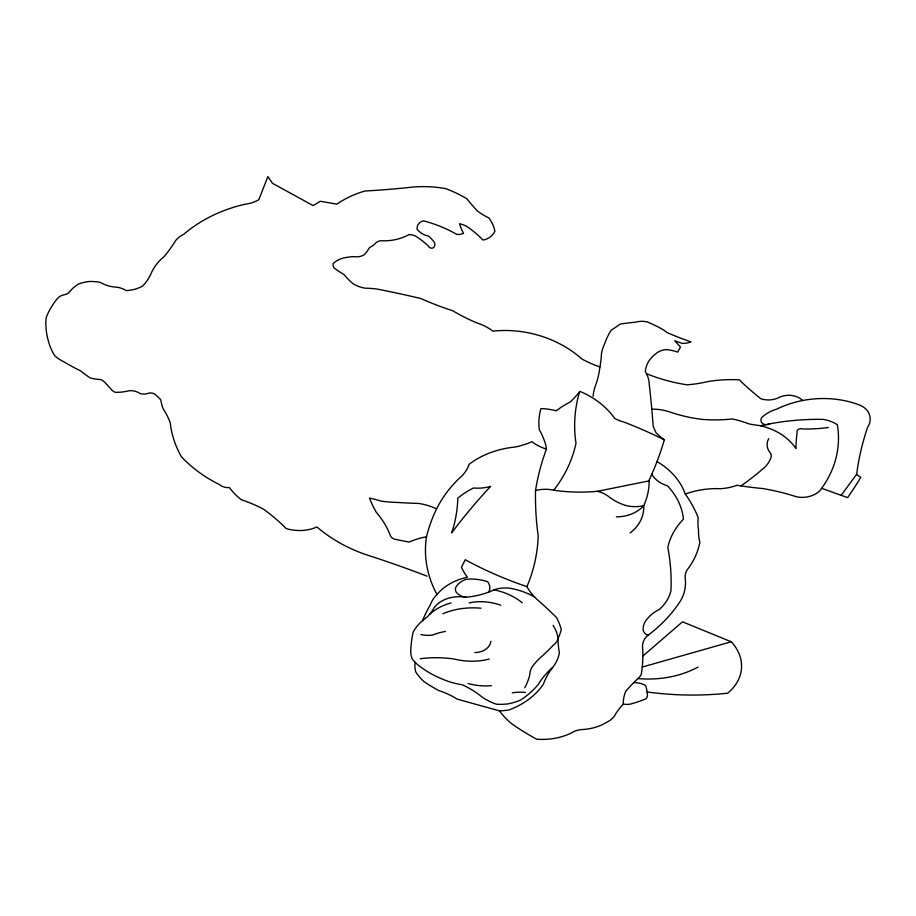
<?xml version="1.0" encoding="UTF-8"?>
<svg xmlns="http://www.w3.org/2000/svg" width="916" height="916" viewBox="0 0 916 916"><rect width="100%" height="100%" fill="white"/><g stroke="black" fill="none" stroke-linecap="round" stroke-linejoin="round"><path stroke-width="1.37" d="M841.197 495.327L856.666 474.213M642.837 656.074L682.489 621.827L731.254 641.761A56.013 41.563 3.5 0 1 727.602 693.217A271.25 219.393 1 0 1 647.074 691.958M642.253 667.054L731.254 641.761M649.158 480.866L597.392 491.32A161.388 139.564 6.1 0 1 553.699 490.22A30.732 24.686 8.4 0 0 535.505 490.632A507.315 382.968 -11.3 0 0 538.207 536.055A227.328 178.311 19.5 0 1 526.918 586.629A57.983 45.296 7 0 0 539.936 601.904A415.074 281.143 17.7 0 1 556.516 617.544A78.73 59.368 11.1 0 1 561.279 629.544A91.153 69.616 11.7 0 1 557.97 638.841A18.251 13.809 8.9 0 1 553.241 645.242A310.009 245.499 20.6 0 1 542.398 655.867A96.226 70.177 6.3 0 0 532.024 666.962A29.862 22.099 8.2 0 0 529.769 674.989A95.665 71.208 12.8 0 1 524.742 687.779M553.081 625.376A41.941 31.648 9.8 0 1 557.97 638.841A169.059 126.454 1.8 0 0 559.367 652.799A53.861 40.499 10.2 0 1 553.424 666.436A106.634 77.494 5.3 0 0 543.36 684.229A91.978 68.849 11.9 0 1 509.078 709.934A54.044 40.052 10.7 0 1 499.449 710.85L457.084 699.114A58.052 41.46 12.9 0 0 438.753 690.561A136.392 104.481 10.2 0 1 423.822 681.47A57.021 42.491 11.7 0 1 415.772 671.966A40.224 29.747 12.1 0 1 415.143 662.302M821.812 488.331L847.598 497.64A363.709 316.386 9.4 0 0 860.777 477.282A39.125 30.995 -8.5 0 1 856.632 474.477A393.674 280.72 -15.9 0 1 867.589 427.348A20.518 16.58 -8.3 0 0 858.658 404.677A87.043 69.467 -5.5 0 0 776.699 409.143A33.228 27.068 -5.1 0 0 762.055 417.295A5.691 4.683 -4.6 0 0 762.387 423.318A5.691 4.683 -4.6 0 0 769.658 423.879M427.074 576.187A672.195 401.666 16.5 0 0 367.556 555.153A127.576 103.977 16.5 0 1 316.913 526.952A41.174 32.346 20.6 0 1 286.25 528.624A154.174 112.771 22.5 0 0 263.842 509.388A108.214 80.516 21.5 0 0 241.297 499.724A57.788 45.8 22 0 1 229.378 487.541A10.992 8.565 23.6 0 1 219.29 484.472A111.145 89.997 24.5 0 1 181.483 456.866A104.825 84.295 23.3 0 1 170.261 422.871A70.418 53.975 28.8 0 0 163.037 408.536A56.277 45.067 26.4 0 1 160.758 399.8A45.25 35.06 28.5 0 0 154.163 393.697A9.194 7.225 28.5 0 0 148.3 393.227A11.908 9.378 29.4 0 1 140.056 393.479A13.912 10.866 29 0 0 128.583 390.857A55.132 43.441 31.9 0 1 115.542 392.323A6.733 5.244 30 0 1 111.832 390.079A113.95 84.936 30.5 0 0 103.645 381.262A5.862 4.557 30.6 0 0 99.237 379.43A29.552 23.129 31.8 0 1 89.894 377.747A86.104 68.906 32.3 0 1 80.78 370.969A193.597 159.556 36.6 0 1 63.204 361.454A25.591 19.934 32.9 0 1 54.594 355.534A55.979 44.083 32.3 0 1 47.861 338.977A65.826 52.04 32.2 0 1 45.995 326.302A38.701 30.377 33.1 0 1 46.579 316.478A109.256 86.734 30.1 0 1 56.952 299.131A17.255 13.568 34.2 0 1 63.845 294.792A11.977 9.446 35.5 0 0 69.089 292.353A58.67 46.67 32.4 0 1 78.238 284.12A51.41 40.739 32.7 0 1 90.112 281.43A80.219 63.09 31.7 0 1 96.466 281.784A10.557 8.427 34.4 0 1 102.248 283.41A24.079 19.454 35.3 0 0 110.847 286.445A61.006 49.659 36.9 0 0 117.981 287.326A23.61 18.893 33.2 0 1 126.305 290.612A46.659 37.9 36 0 0 142.61 286.078A61.452 49.624 36.6 0 0 151.312 272.922A65.608 54.307 30.6 0 1 164.239 256.503A252.095 198.726 45 0 0 175.769 240.427A32.587 27.24 33 0 1 183.75 234.278A167.651 140.354 24.5 0 1 245.396 204.165A41.563 36.01 37.8 0 0 258.816 199.745L267.85 176.582L272.487 183.315L313.112 205.585L320.325 201.268L336.836 204.142A107.47 94.474 21 0 1 364.946 191.009A2169.592 1361.623 88.3 0 0 412.303 187.116A114.305 100.737 18.6 0 1 445.691 188.616A112.634 99.18 20.5 0 1 467.034 198.886A166.586 159.441 -6.1 0 0 477.316 210.875A53.964 50.449 14 0 0 488.789 217.871A34.819 31.533 18 0 1 494.892 231.153A16.992 15.503 16.4 0 1 482.972 240.049A91.531 80.425 19.7 0 0 467.515 226.916A24.137 21.755 18.2 0 0 459.58 223.699A48.365 44.437 13.4 0 0 463.53 233.305A11.255 10.236 18.8 0 1 456.775 234.347A119.481 103.29 19.8 0 0 423.341 220.79A9.492 8.565 21.7 0 0 417.032 229.183A17.381 15.755 21.8 0 0 428.425 236.053A36.228 32.163 22 0 1 434.264 242.167A5.965 5.347 20.7 0 1 433.715 247.538A3.309 2.966 20.4 0 1 428.459 246.152A68.54 59.918 22.6 0 0 418.463 238.011A13.637 12.183 22.3 0 0 409.04 234.576A54.353 49.132 28.4 0 1 380.655 240.725A12 10.637 24.1 0 0 375.961 242.763A19.007 16.866 27 0 1 369.675 247.389A50.208 44.231 29.8 0 1 363.938 254.992A17.61 15.549 26.8 0 1 357.251 256.858A28.865 25.121 24.4 0 0 348.206 257.19A28.327 24.629 24.6 0 0 333.206 263.407A6.549 5.702 26.4 0 0 334.134 267.976A83.574 75.101 26.7 0 0 343.992 274.525A66.937 59.712 23.8 0 0 353.095 283.777A28.957 25.453 24.7 0 0 365.152 288.174A95.985 80.906 20 0 1 377.575 289.135A767.139 501.006 15.3 0 1 420.73 298.513A346.614 345.252 -60 0 0 452.63 310.719A192.704 181.15 7.1 0 0 477.35 323.108A46.166 39.651 14.3 0 1 492.911 331.111A101.229 85.051 10.6 0 1 582.049 359.106A117.053 104.447 -1.5 0 0 599.9 366.973A110.939 95.837 12.6 0 1 596.43 383.002A60.101 50.689 1.2 0 0 593.099 396.307M599.9 366.973A118.977 103.084 13.2 0 0 601.457 353.771A53.071 45.548 0.3 0 1 604.755 343.42A80.161 68.494 -1.5 0 1 611.144 330.252A201.417 187.368 16.6 0 0 620.132 324.127A157.506 129.66 2.3 0 1 635.303 322.249A20.083 17.427 0.6 0 1 647.188 321.94A118.324 99.615 4.9 0 1 659.28 327.562A42.022 36.159 1.3 0 1 667.066 332.554A345.618 309.814 -30.9 0 0 690.927 341.84A18.011 15.618 -2.8 0 1 682.099 343.363L674.737 340.752L680.462 347.061L677.68 352.076A43.831 37.167 0.4 0 0 666.127 349.569A16.625 14.232 -0.6 0 0 655.295 354.171A29.976 25.522 -0.9 0 0 645.311 371.747A31.167 26.564 3.2 0 1 649.215 384.147A1498.439 914.912 40.8 0 1 653.177 426.032A81.135 67.566 -3.2 0 0 656.154 432.902A82.703 69.536 -3.1 0 0 664.306 439.817A378.858 317.978 24.9 0 1 649.146 480.053A87.283 71.356 7.5 0 1 643.742 505.655A45.617 36.777 5.7 0 1 630.162 532.94M436.589 508.849A52.338 41.048 14.6 0 0 418.784 503.445A1200.315 998.2 87 0 1 396.113 502.392A109.725 91.188 18.2 0 1 381.308 501.155A103.142 78.959 16.6 0 0 369.48 498.064A118.233 96.386 12 0 0 376.499 512.582A84.913 65.46 18.9 0 1 390.388 535.654A5.714 4.488 15.6 0 0 394.991 539.238A278.029 243.015 17.4 0 0 409.246 542.043A74.059 56.907 12.7 0 1 426.49 536.787A222.21 172.334 4.4 0 1 436.589 508.849A156.361 122.664 6.9 0 1 458.836 478.725A45.331 37.235 15.3 0 0 469.221 464.206A87.936 70.475 9.2 0 1 515.101 447.042A87.054 74.471 12.3 0 0 531.933 441.718A41.701 35.094 7.5 0 0 546.44 449.103A334.477 258.701 -5.4 0 0 535.505 490.632M422.482 620.67A216.13 159.476 5.8 0 1 430.371 604.743A44.735 34.029 11.6 0 1 436.955 594.541A139.392 109.519 7.7 0 1 426.49 536.787M646.936 373.877A173.742 154.804 -9.9 0 0 686.943 384.8A111.752 98.493 -4 0 0 707.461 381.651A119.492 96.478 -1.3 0 1 739.246 379.808A414.982 339.928 -27.2 0 0 760.83 398.735A20.621 17.209 -6 0 0 780.031 396.994A19.144 15.744 -5.9 0 1 802.702 400.498M664.306 439.817A373.98 274.685 11.1 0 0 623.624 421.933A31.373 26.564 2.5 0 1 614.705 418.383A78.203 64.784 8.2 0 0 579.954 391.395A131.515 114.969 14.5 0 1 570.141 402.067A78.295 64.521 4.6 0 0 556.321 410.826A56.002 46.269 8.6 0 0 540.944 408.582A70.543 59.048 4.3 0 0 539.398 429.982A75.868 62.483 12.6 0 1 544.07 439.852A45.663 37.762 11 0 1 546.44 449.103M616.342 516.842A34.808 28.282 4.7 0 0 643.742 505.655A31.362 25.545 3.6 0 1 626.75 505.724A46.842 38.335 3.1 0 1 609.69 497.388A25.213 20.289 6.1 0 0 597.392 491.32M651.791 409.2A42.64 35.266 2 0 1 669.321 411.834A151.587 132.213 -7.3 0 0 701.77 419.368A143.663 125.263 -6.4 0 0 732.457 418.944A102.523 82.257 0.4 0 1 748.887 423.856A85.543 72.146 -7.2 0 0 759.078 425.482A59.048 47.701 -2.1 0 1 795.935 448.542A209.214 161.548 -12.5 0 1 797.126 432.432A3.63 2.954 -5.8 0 1 798.397 429.386A3.63 2.954 -5.8 0 1 802.29 428.928A135.683 114.924 -11 0 0 828.385 427.509M760.738 425.711A202.848 154.564 -2.4 0 1 823.14 419.379A33.228 26.793 -6 0 1 837.35 424.761A118.049 97.016 -1.7 0 1 819.545 491.102A22.545 17.976 -4.5 0 1 796.531 496.793A186.727 140.526 1.7 0 0 762.513 488.503A297.425 258.518 -14.7 0 1 737.071 485.251A48.949 40.109 -1.3 0 1 720.445 488.709A74.425 58.315 0.7 0 0 685.283 494.033A72.089 58.006 4.9 0 0 657.035 461.55M685.283 494.033A141.969 112.221 7.7 0 1 698.187 517.689A80.081 62.952 -2.4 0 0 698.542 530.387A59.746 46.899 -1.4 0 0 699.893 542.135A96.191 76.715 5.6 0 1 686.794 570.347A24.469 18.915 1.5 0 0 685.134 577.778A57.605 44.724 5 0 1 680.439 600.976A177.395 141.19 9.7 0 1 649.891 633.872A22.625 16.969 4.1 0 0 642.54 647.085A199.413 149.445 12.6 0 1 641.246 674.485A22.133 16.454 5.9 0 1 637.983 678.573A197.112 137.4 1.4 0 0 625.708 691.34A58.109 42.251 4.1 0 0 623.281 704.038A104.985 74.494 3.6 0 0 615.735 713.77A24.16 17.599 7.1 0 1 606.632 722.289A46.453 34.064 7.7 0 1 580.824 729.617A35.861 25.476 7.4 0 0 574.607 731.151A57.158 41.85 9.1 0 1 536.719 739.235A263.785 203.947 2.7 0 1 512.697 724.499A77.001 56.689 8 0 1 499.449 710.85M740.952 485.881A259.4 228.45 5.6 0 0 765.513 466.519A32.69 26.678 -2.4 0 0 771.146 457.004A9.08 7.374 -3.4 0 0 770.402 452.973A17.816 14.461 -4.7 0 1 768.696 438.65M436.955 594.541A61.967 47.048 10.9 0 1 467.355 577.206A79.509 62.769 9 0 1 461.424 567.313L465.236 559.722A369.904 325.088 -1.3 0 0 526.918 586.629M553.699 490.22A162.51 135.808 16.5 0 0 576.004 443.298A171.796 141.522 -3.3 0 1 579.553 391.888M651.837 474.167A26.255 21.457 1.2 0 0 667.466 485.789A76.039 60.822 5.4 0 1 683.439 519.177A82.406 63.994 -0.5 0 0 667.833 547.333A293.315 226.893 15.9 0 1 670.947 590.877A54.284 42.17 5.4 0 1 659.325 609.483A38.14 28.762 3.4 0 0 648.333 617.693A25.133 19.007 3.8 0 0 643.147 628.376A8.462 6.412 4.4 0 0 647.99 635.28M534.612 597.06A58.51 44.254 10.4 0 0 514.242 589.125A28.075 21.492 10.2 0 0 494.01 589.824A78.65 62.208 13.1 0 1 466.187 597.209A33.32 25.27 12 0 0 433.829 608.144A46.063 35.209 15.1 0 1 425.093 618.586A61.99 46.258 11.6 0 0 413.139 632.109A191.455 142.278 6.7 0 0 410.78 650.245A35.048 26.095 12.5 0 0 412.085 658.718A39.159 29.278 12.6 0 0 422.94 668.577A77.665 58.773 11.6 0 0 441.409 678.699A61.693 46.395 11.8 0 0 462.214 684.756A73.933 52.819 12.7 0 1 478.976 694.591A45.067 33.377 10 0 0 496.392 704.198A45.514 33.743 10.6 0 0 509.044 703.717A62.826 46.842 11 0 0 520.654 700.03A106.851 80.333 12.6 0 0 538.264 684.424A106.05 76.669 5.8 0 1 552.577 667.535M466.187 597.209A11.45 8.839 12 0 1 456.168 592.08A8.542 6.584 12.1 0 1 456.374 586.32A25.19 19.373 11.5 0 1 466.049 579.278A41.529 31.694 11.5 0 1 487.667 581.694A14.633 11.313 11.6 0 1 488.835 592.034M494.01 589.824A52.979 40.098 11 0 1 522.257 602.785M429.936 613.995A59.093 44.312 11.4 0 1 451.004 602.946M442.875 613.754A67.578 50.334 11.2 0 1 480.957 608.201M469.198 602.911A44.93 33.881 11 0 1 500.823 605.236M420.868 634.57A28.602 21.709 13.6 0 0 432.421 635.132A56.254 41.552 11.8 0 1 445.531 631.433M420.181 658.753A95.012 68.07 12.1 0 1 454.313 659.028A56.46 42.915 11.9 0 0 489.247 659.016M490.896 641.257A18.755 14.118 11.5 0 1 474.866 652.558M491.423 685.637A48.995 36.697 11.2 0 1 468.087 683.519M512.273 692.885A32.873 23.816 9.6 0 1 525.337 692.473M623.281 704.038A13.282 9.744 5.9 0 0 632.544 703.477A102.913 78.02 6.8 0 0 646.123 698.702A10.545 7.729 5.5 0 0 647.177 693.172A44.22 32.472 6.7 0 0 645.482 685.386A18.835 13.797 5.6 0 0 633.815 682.569M698.003 667.088A89.482 68.391 4.6 0 1 637.983 678.573M490.529 486.43A809.103 523.7 -5.6 0 0 451.668 532.86A185.524 146.583 21.8 0 0 457.828 498.167A92.092 72.593 9.5 0 1 473.515 487.999A41.575 34.258 12.5 0 0 490.529 486.43"/></g></svg>
